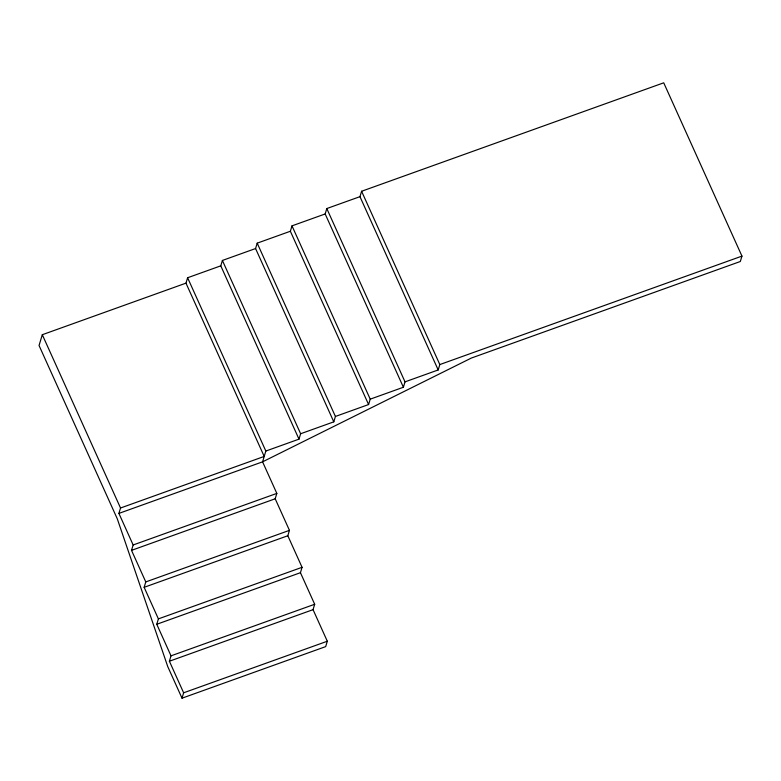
<?xml version="1.0" encoding="UTF-8"?>
<svg xmlns="http://www.w3.org/2000/svg" width="781" height="781" viewBox="0 0 781 781"><rect width="100%" height="100%" fill="white"/><g stroke="black" fill="none" stroke-linecap="round" stroke-linejoin="round"><path stroke-width="1.17" d="M187.606 277.753L185.976 283.142L42.301 334.717L39.05 345.495L117.277 518.789L167.759 666.623L182.012 698.185L325.677 646.619L327.307 641.23L313.054 609.658L314.684 604.269L300.441 572.698L302.062 567.309L287.818 535.746L289.448 530.358L275.195 498.786L276.825 493.397L262.572 461.835L265.833 451.047L187.606 277.753L220.779 265.843L222.4 260.454L255.572 248.543L257.203 243.155L290.366 231.254L291.996 225.855L325.169 213.955L326.79 208.556L359.963 196.656L361.593 191.267L663.723 82.815L741.95 256.109L740.32 261.498L471.363 358.049L262.572 461.835L118.907 513.4L133.151 544.972L131.52 550.361L145.774 581.923L144.143 587.312L158.397 618.884L156.766 624.273L171.01 655.835L169.389 661.234L183.633 692.796L182.012 698.185M118.907 513.4L120.528 508.011L42.301 334.717M265.833 451.047L298.996 439.147L300.626 433.748L222.4 260.454M300.626 433.748L333.799 421.847L335.42 416.458L257.203 243.155M335.42 416.458L368.593 404.548L370.223 399.159L291.996 225.855M370.223 399.159L403.396 387.249L405.017 381.86L326.79 208.556M405.017 381.86L438.19 369.95L439.82 364.561L361.593 191.267M439.82 364.561L741.95 256.109M120.528 508.011L264.203 456.436L185.976 283.142M133.151 544.972L276.825 493.397M131.52 550.361L275.195 498.786M145.774 581.923L289.448 530.358M144.143 587.312L287.818 535.746M158.397 618.884L302.062 567.309M156.766 624.273L300.441 572.698M171.01 655.835L314.684 604.269M169.389 661.234L313.054 609.658M183.633 692.796L327.307 641.23M359.963 196.656L438.19 369.95M325.169 213.955L403.396 387.249M290.366 231.254L368.593 404.548M255.572 248.543L333.799 421.847M220.779 265.843L298.996 439.147"/></g></svg>
